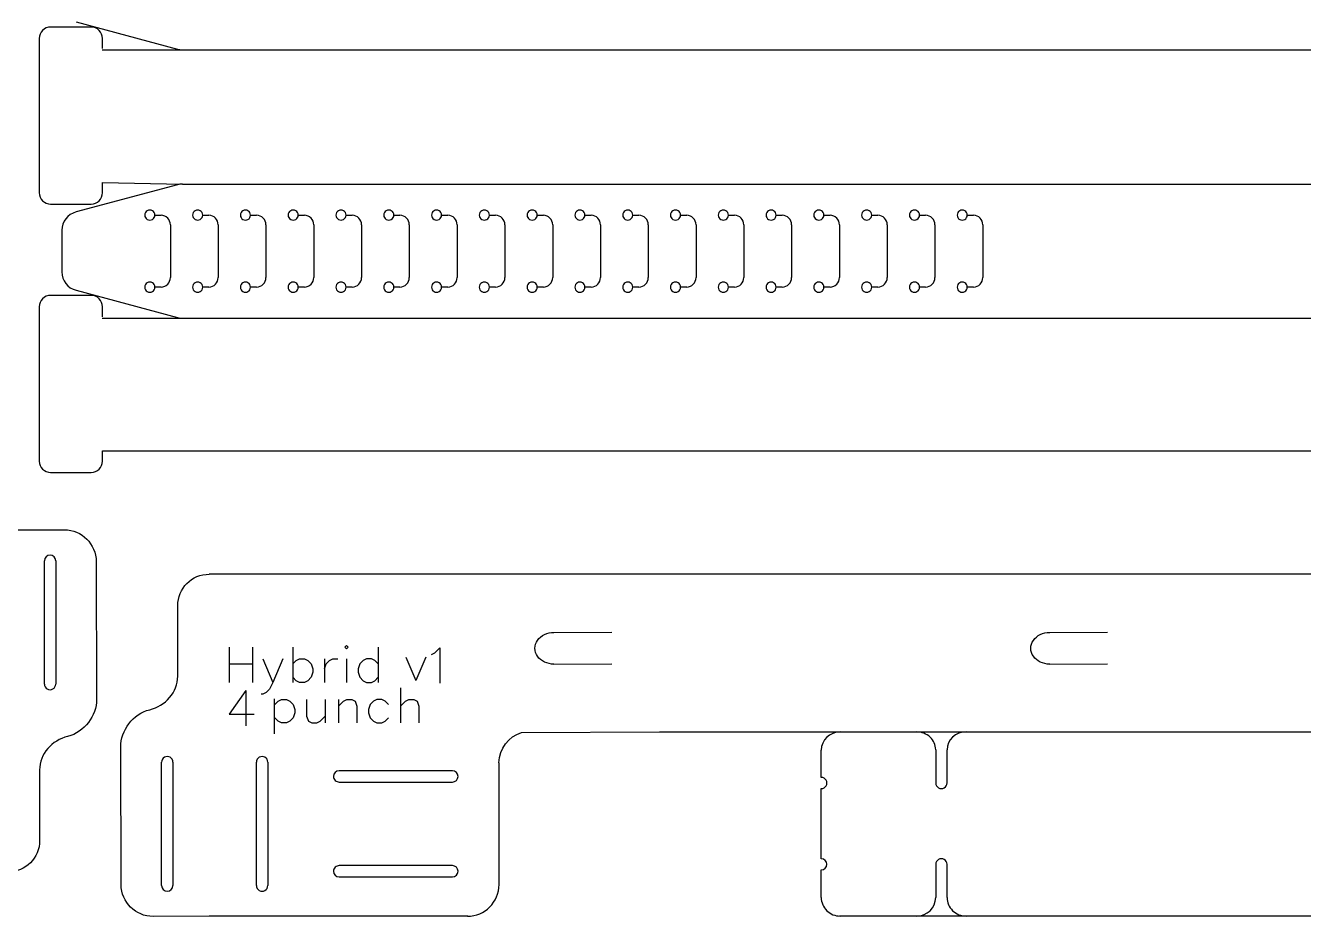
# Model space of a CAD drawing. Extents: x 8 to 984, y 25 to 710.
# Drawn here: x 389.6 to 591.7, y 25 to 165.9 of the extents above; entities that cross this region are included whole.
import ezdxf

# ---------------------------------------------------------------- set-up
doc = ezdxf.new("R2010")
doc.units = 0
doc.layers.add('Layer_1', color=7, linetype='CONTINUOUS')

msp = doc.modelspace()

# ---------------------------------------------------------------- linework, layer by layer
at = {"layer": 'Layer_1', "color": 7}
for p, q in [((397.552333, 166.451344), (413.607541, 162.149378)), ((391.742718, 163.850464), (391.742718, 139.450483)), ((399.942711, 165.650477), (393.542705, 165.650477)), ((401.742725, 162.250475), (401.742725, 163.850464)), ((401.683987, 162.047143), (756.970456, 162.047143)), ((413.607541, 140.714027), (397.552333, 136.412061)), ((401.742725, 139.450483), (401.742725, 141.050471)), ((401.742725, 141.050471), (414.383987, 140.816262)), ((414.383987, 140.816262), (756.970456, 140.816262)), ((393.542705, 137.650469), (399.942711, 137.650469)), ((395.328801, 133.514291), (395.328801, 126.918255)), ((397.552333, 124.020459), (413.607541, 119.718493)), ((391.742718, 121.419578), (391.742718, 97.019598)), ((399.942711, 123.219592), (393.542705, 123.219592)), ((401.742725, 119.81959), (401.742725, 121.419578)), ((401.683987, 119.616258), (756.970456, 119.616258)), ((401.742725, 97.019598), (401.742725, 98.619586)), ((401.742725, 98.619586), (744.329194, 98.619586)), ((393.542705, 95.219584), (399.942711, 95.219584)), ((386.801804, 86.132972), (395.696911, 86.162473)), ((400.758866, 81.119594), (400.802867, 59.36288)), ((427.140751, 79.144136), (418.634053, 79.144136)), ((615.088853, 79.144136), (427.140751, 79.144136)), ((413.637264, 63.005135), (413.63991, 74.194602)), ((467.956672, 54.088544), (489.836021, 54.199801)), ((489.836021, 54.199801), (740.022253, 54.199801)), ((404.676991, 30.075834), (404.632991, 51.832548)), ((515.3962, 47.005913), (515.3962, 51.324045)), ((533.499872, 51.390614), (533.499872, 46.130115)), ((535.30015, 46.130115), (535.30015, 51.390614)), ((464.442979, 30.067738), (464.442979, 49.301279)), ((391.798593, 48.190294), (391.795947, 37.000826)), ((515.397152, 34.147956), (515.397152, 45.253392)), ((515.397152, 28.010761), (515.397152, 32.394483)), ((533.499872, 33.271233), (533.499872, 28.010761)), ((535.30015, 28.010761), (535.30015, 33.271233)), ((418.634053, 25.062456), (409.738946, 25.032955)), ((427.140751, 25.062456), (418.634053, 25.062456)), ((459.515239, 25.062456), (427.140751, 25.062456)), ((615.088853, 25.062456), (518.286892, 25.062456))]:
    msp.add_line(p, q, dxfattribs=at)
at = {"layer": 'Layer_1', "color": 1}
for p, q in [((410.028681, 135.903584), (411.001078, 135.888239)), ((410.028787, 135.916258), (410.028787, 135.916258)), ((417.585657, 135.903584), (418.558054, 135.888239)), ((417.585763, 135.916258), (417.585763, 135.916258)), ((425.14266, 135.903584), (426.11503, 135.888239)), ((425.142739, 135.916258), (425.142739, 135.916258)), ((432.699636, 135.903584), (433.672033, 135.888239)), ((432.699742, 135.916258), (432.699742, 135.916258)), ((440.256613, 135.903584), (441.229009, 135.888239)), ((440.256718, 135.916258), (440.256718, 135.916258)), ((447.813589, 135.903584), (448.785985, 135.888239)), ((447.813695, 135.916258), (447.813695, 135.916258)), ((455.370565, 135.903584), (456.342962, 135.888239)), ((455.370671, 135.916258), (455.370671, 135.916258)), ((462.927568, 135.903584), (463.899938, 135.888239)), ((462.927647, 135.916258), (462.927647, 135.916258)), ((470.484544, 135.903584), (471.456941, 135.888239)), ((470.48465, 135.916258), (470.48465, 135.916258)), ((478.04152, 135.903584), (479.013917, 135.888239)), ((478.041626, 135.916258), (478.041626, 135.916258)), ((485.598496, 135.903584), (486.570893, 135.888239)), ((485.598602, 135.916258), (485.598602, 135.916258)), ((493.155473, 135.903584), (494.127869, 135.888239)), ((493.155579, 135.916258), (493.155579, 135.916258)), ((500.712449, 135.903584), (501.684846, 135.888239)), ((500.712555, 135.916258), (500.712555, 135.916258)), ((508.269452, 135.903584), (509.241822, 135.888239)), ((508.269531, 135.916258), (508.269531, 135.916258)), ((515.826428, 135.903584), (516.798825, 135.888239)), ((515.826534, 135.916258), (515.826534, 135.916258)), ((523.383404, 135.903584), (524.355801, 135.888239)), ((523.38351, 135.916258), (523.38351, 135.916258)), ((530.94038, 135.903584), (531.912777, 135.888239)), ((530.940486, 135.916258), (530.940486, 135.916258)), ((538.497357, 135.903584), (539.469753, 135.888239)), ((538.497462, 135.916258), (538.497462, 135.916258)), ((412.47732, 134.388369), (412.47732, 126.044151)), ((420.034297, 134.388369), (420.034297, 126.044151)), ((427.591273, 134.388369), (427.591273, 126.044151)), ((435.148249, 134.388369), (435.148249, 126.044151)), ((442.705252, 134.388369), (442.705252, 126.044151)), ((450.262228, 134.388369), (450.262228, 126.044151)), ((457.819204, 134.388369), (457.819204, 126.044151)), ((465.376181, 134.388369), (465.376181, 126.044151)), ((472.933157, 134.388369), (472.933157, 126.044151)), ((480.490133, 134.388369), (480.490133, 126.044151)), ((488.047136, 134.388369), (488.047136, 126.044151)), ((495.604112, 134.388369), (495.604112, 126.044151)), ((503.161088, 134.388369), (503.161088, 126.044151)), ((510.718065, 134.388369), (510.718065, 126.044151)), ((518.275041, 134.388369), (518.275041, 126.044151)), ((525.832044, 134.388369), (525.832044, 126.044151)), ((533.38902, 134.388369), (533.38902, 126.044151)), ((540.945996, 134.388369), (540.945996, 126.044151)), ((411.001078, 124.544334), (410.028681, 124.528988)), ((410.028787, 124.516262), (410.028787, 124.516262)), ((418.558054, 124.544334), (417.585657, 124.528988)), ((417.585763, 124.516262), (417.585763, 124.516262)), ((426.11503, 124.544334), (425.14266, 124.528988)), ((425.142739, 124.516262), (425.142739, 124.516262)), ((433.672033, 124.544334), (432.699636, 124.528988)), ((432.699742, 124.516262), (432.699742, 124.516262)), ((441.229009, 124.544334), (440.256613, 124.528988)), ((440.256718, 124.516262), (440.256718, 124.516262)), ((448.785985, 124.544334), (447.813589, 124.528988)), ((447.813695, 124.516262), (447.813695, 124.516262)), ((456.342962, 124.544334), (455.370565, 124.528988)), ((455.370671, 124.516262), (455.370671, 124.516262)), ((463.899938, 124.544334), (462.927568, 124.528988)), ((462.927647, 124.516262), (462.927647, 124.516262)), ((471.456941, 124.544334), (470.484544, 124.528988)), ((470.48465, 124.516262), (470.48465, 124.516262)), ((479.013917, 124.544334), (478.04152, 124.528988)), ((478.041626, 124.516262), (478.041626, 124.516262)), ((486.570893, 124.544334), (485.598496, 124.528988)), ((485.598602, 124.516262), (485.598602, 124.516262)), ((494.127869, 124.544334), (493.155473, 124.528988)), ((493.155579, 124.516262), (493.155579, 124.516262)), ((501.684846, 124.544334), (500.712449, 124.528988)), ((500.712555, 124.516262), (500.712555, 124.516262)), ((509.241822, 124.544334), (508.269452, 124.528988)), ((508.269531, 124.516262), (508.269531, 124.516262)), ((516.798825, 124.544334), (515.826428, 124.528988)), ((515.826534, 124.516262), (515.826534, 124.516262)), ((524.355801, 124.544334), (523.383404, 124.528988)), ((523.38351, 124.516262), (523.38351, 124.516262)), ((531.912777, 124.544334), (530.94038, 124.528988)), ((530.940486, 124.516262), (530.940486, 124.516262)), ((539.469753, 124.544334), (538.497357, 124.528988)), ((538.497462, 124.516262), (538.497462, 124.516262)), ((392.549507, 61.773605), (392.549507, 81.273608)), ((394.34952, 81.273608), (394.34952, 61.773605)), ((473.136209, 69.939996), (482.261529, 69.963544)), ((551.548715, 69.939996), (560.674036, 69.963544)), ((473.135812, 64.910293), (482.260524, 64.957045)), ((551.548319, 64.910293), (560.67303, 64.957045)), ((411.086337, 29.92182), (411.086337, 49.421823)), ((412.88635, 49.421823), (412.88635, 29.92182)), ((426.086333, 29.92182), (426.086333, 49.421823)), ((427.886347, 49.421823), (427.886347, 29.92182)), ((438.273227, 47.171833), (438.273227, 47.171833)), ((457.073249, 48.071813), (439.173234, 48.071813)), ((457.973229, 47.171833), (457.973229, 47.171833)), ((439.173234, 46.271826), (457.073249, 46.271826)), ((457.073249, 33.071817), (439.173234, 33.071817)), ((438.273227, 32.17181), (438.273227, 32.17181)), ((439.173234, 31.27183), (457.073249, 31.27183)), ((457.973229, 32.17181), (457.973229, 32.17181))]:
    msp.add_line(p, q, dxfattribs=at)
at = {"layer": 'Layer_1', "color": 5}
for p, q in [((421.782912, 67.598381), (421.782912, 62.042131)), ((425.487079, 67.598381), (425.487079, 62.042131)), ((431.837079, 67.598381), (431.837079, 62.042131)), ((440.303745, 67.862964), (440.039162, 67.598381)), ((440.039162, 67.598381), (440.303745, 67.333797)), ((440.568329, 67.598381), (440.303745, 67.862964)), ((440.303745, 67.333797), (440.568329, 67.598381)), ((445.330829, 67.598381), (445.330829, 62.042131)), ((453.744314, 66.428816), (454.273481, 66.6934)), ((454.273481, 66.6934), (455.067231, 67.48715)), ((455.067231, 67.48715), (455.067231, 61.9309)), ((421.782912, 64.952547), (425.487079, 64.952547)), ((427.074579, 65.746297), (428.662079, 62.042131)), ((430.249579, 65.746297), (428.662079, 62.042131)), ((431.837079, 64.952547), (432.366245, 65.481714)), ((432.366245, 65.481714), (432.895412, 65.746297)), ((432.895412, 65.746297), (433.689162, 65.746297)), ((433.689162, 65.746297), (434.218329, 65.481714)), ((434.218329, 65.481714), (434.747495, 64.952547)), ((434.747495, 64.952547), (435.012079, 64.158797)), ((436.864162, 65.746297), (436.864162, 62.042131)), ((436.864162, 64.158797), (437.128745, 64.952547)), ((437.128745, 64.952547), (437.657912, 65.481714)), ((437.657912, 65.481714), (438.187079, 65.746297)), ((438.187079, 65.746297), (438.980829, 65.746297)), ((440.303745, 65.746297), (440.303745, 62.042131)), ((442.420412, 64.952547), (442.155829, 64.158797)), ((442.949579, 65.481714), (442.420412, 64.952547)), ((443.478745, 65.746297), (442.949579, 65.481714)), ((444.272495, 65.746297), (443.478745, 65.746297)), ((444.801662, 65.481714), (444.272495, 65.746297)), ((445.330829, 64.952547), (444.801662, 65.481714)), ((449.707037, 66.041731), (451.294537, 62.337564)), ((452.882037, 66.041731), (451.294537, 62.337564)), ((432.366245, 62.306714), (431.837079, 62.835881)), ((434.747495, 62.835881), (434.218329, 62.306714)), ((435.012079, 63.629631), (434.747495, 62.835881)), ((435.012079, 64.158797), (435.012079, 63.629631)), ((442.155829, 64.158797), (442.155829, 63.629631)), ((442.155829, 63.629631), (442.420412, 62.835881)), ((442.420412, 62.835881), (442.949579, 62.306714)), ((444.801662, 62.306714), (445.330829, 62.835881)), ((424.413982, 60.729295), (421.768148, 57.025128)), ((424.413982, 60.729295), (424.413982, 55.173045)), ((428.132912, 60.983797), (427.603745, 60.454631)), ((428.662079, 62.042131), (428.132912, 60.983797)), ((432.895412, 62.042131), (432.366245, 62.306714)), ((433.689162, 62.042131), (432.895412, 62.042131)), ((434.218329, 62.306714), (433.689162, 62.042131)), ((442.949579, 62.306714), (443.478745, 62.042131)), ((443.478745, 62.042131), (444.272495, 62.042131)), ((444.272495, 62.042131), (444.801662, 62.306714)), ((448.843093, 61.174244), (448.843093, 55.617994)), ((427.074579, 60.190047), (426.809995, 60.190047)), ((427.603745, 60.454631), (427.074579, 60.190047)), ((428.888086, 59.433392), (428.888086, 53.877142)), ((428.999343, 58.528411), (429.52851, 59.057578)), ((429.52851, 59.057578), (430.057676, 59.322161)), ((430.057676, 59.322161), (430.851426, 59.322161)), ((430.851426, 59.322161), (431.380593, 59.057578)), ((431.380593, 59.057578), (431.90976, 58.528411)), ((434.026426, 59.322161), (434.026426, 56.676328)), ((436.936843, 59.322161), (436.936843, 55.617994)), ((439.05351, 59.322161), (439.05351, 55.617994)), ((439.05351, 58.263828), (439.84726, 59.057578)), ((439.84726, 59.057578), (440.376426, 59.322161)), ((440.376426, 59.322161), (441.170176, 59.322161)), ((441.170176, 59.322161), (441.699343, 59.057578)), ((441.699343, 59.057578), (441.963926, 58.263828)), ((444.60976, 59.057578), (444.080593, 58.528411)), ((445.138926, 59.322161), (444.60976, 59.057578)), ((445.932676, 59.322161), (445.138926, 59.322161)), ((446.461843, 59.057578), (445.932676, 59.322161)), ((446.99101, 58.528411), (446.461843, 59.057578)), ((448.843093, 58.263828), (449.636843, 59.057578)), ((449.636843, 59.057578), (450.16601, 59.322161)), ((450.16601, 59.322161), (450.95976, 59.322161)), ((450.95976, 59.322161), (451.488926, 59.057578)), ((451.488926, 59.057578), (451.75351, 58.263828)), ((421.768148, 57.025128), (425.736898, 57.025128)), ((431.90976, 58.528411), (432.174343, 57.734661)), ((432.174343, 57.205494), (431.90976, 56.411744)), ((432.174343, 57.734661), (432.174343, 57.205494)), ((434.026426, 56.676328), (434.29101, 55.882578)), ((436.143093, 55.882578), (436.936843, 56.676328)), ((441.963926, 58.263828), (441.963926, 55.617994)), ((444.080593, 58.528411), (443.81601, 57.734661)), ((443.81601, 57.734661), (443.81601, 57.205494)), ((443.81601, 57.205494), (444.080593, 56.411744)), ((451.75351, 58.263828), (451.75351, 55.617994)), ((429.52851, 55.882578), (428.999343, 56.411744)), ((430.057676, 55.617994), (429.52851, 55.882578)), ((430.851426, 55.617994), (430.057676, 55.617994)), ((431.380593, 55.882578), (430.851426, 55.617994)), ((431.90976, 56.411744), (431.380593, 55.882578)), ((434.29101, 55.882578), (434.820176, 55.617994)), ((434.820176, 55.617994), (435.613926, 55.617994)), ((435.613926, 55.617994), (436.143093, 55.882578)), ((444.080593, 56.411744), (444.60976, 55.882578)), ((444.60976, 55.882578), (445.138926, 55.617994)), ((445.138926, 55.617994), (445.932676, 55.617994)), ((445.932676, 55.617994), (446.461843, 55.882578)), ((446.461843, 55.882578), (446.99101, 56.411744))]:
    msp.add_line(p, q, dxfattribs=at)
at = {"layer": 'Layer_1', "color": 7}
for points in [[(392.269927, 165.123242), (391.932345, 164.785686), (391.742718, 164.327851), (391.742718, 163.850464)], [(393.542705, 165.650477), (393.065318, 165.650477), (392.607483, 165.460824), (392.269927, 165.123242)], [(401.215516, 165.123268), (400.877961, 165.460824), (400.420099, 165.650477), (399.942711, 165.650477)], [(401.742725, 163.850464), (401.742725, 164.327851), (401.553098, 164.785686), (401.215516, 165.123268)], [(413.607541, 162.149378), (413.860774, 162.081539), (414.121812, 162.047143), (414.383987, 162.047143)], [(391.742718, 139.450483), (391.742718, 138.973095), (391.932345, 138.51526), (392.269927, 138.177678)], [(401.215516, 138.177678), (401.553098, 138.515234), (401.742725, 138.973069), (401.742725, 139.450483)], [(414.383987, 140.816262), (414.121812, 140.816262), (413.860774, 140.781893), (413.607541, 140.714027)], [(392.269927, 138.177678), (392.607483, 137.840123), (393.065318, 137.650469), (393.542705, 137.650469)], [(399.942711, 137.650469), (400.420099, 137.650469), (400.877961, 137.840096), (401.215516, 138.177678)], [(397.552333, 136.412061), (396.240794, 136.060641), (395.328801, 134.872106), (395.328801, 133.514291)], [(395.328801, 126.918229), (395.328801, 125.560413), (396.240794, 124.371905), (397.552333, 124.020459)], [(392.269927, 122.692356), (391.932345, 122.354801), (391.742718, 121.896966), (391.742718, 121.419578)], [(393.542705, 123.219592), (393.065318, 123.219592), (392.607483, 123.029938), (392.269927, 122.692356)], [(401.215516, 122.692383), (400.877961, 123.029938), (400.420099, 123.219592), (399.942711, 123.219592)], [(401.742725, 121.419578), (401.742725, 121.896966), (401.553098, 122.354801), (401.215516, 122.692383)], [(413.607541, 119.718493), (413.860774, 119.650654), (414.121812, 119.616258), (414.383987, 119.616258)], [(391.742718, 97.019598), (391.742718, 96.54221), (391.932345, 96.084375), (392.269927, 95.746793)], [(401.215516, 95.746793), (401.553098, 96.084348), (401.742725, 96.542183), (401.742725, 97.019598)], [(392.269927, 95.746793), (392.607483, 95.409238), (393.065318, 95.219584), (393.542705, 95.219584)], [(399.942711, 95.219584), (400.420099, 95.219584), (400.877961, 95.409211), (401.215516, 95.746793)], [(395.696911, 86.162473), (398.466913, 86.162473), (400.697113, 83.932248), (400.758866, 81.119594)], [(413.633587, 74.143855), (413.633587, 76.913857), (415.863257, 79.14358), (418.633286, 79.14358)], [(409.20642, 57.7204), (411.659107, 58.279015), (413.668591, 60.498816), (413.637264, 63.005135)], [(400.802867, 59.36288), (400.826414, 56.746204), (398.902259, 54.154531), (396.229438, 53.475028)], [(404.632991, 51.832548), (404.609443, 54.449224), (406.533599, 57.040897), (409.20642, 57.7204)], [(396.229438, 53.475028), (393.77675, 52.916413), (391.767266, 50.696612), (391.798593, 48.190294)], [(464.438005, 49.301279), (464.438005, 51.57778), (465.945389, 53.486379), (468.019696, 54.095317)], [(518.398559, 54.202765), (516.740415, 54.202791), (515.396226, 52.913926), (515.3962, 51.324045)], [(532.619987, 53.379434), (532.056946, 53.907516), (531.293298, 54.204193), (530.497037, 54.204193)], [(533.499343, 51.388206), (533.499346, 52.135072), (533.183031, 52.851326), (532.619987, 53.379434)], [(538.302986, 54.204193), (536.644869, 54.204193), (535.300703, 52.943427), (535.300706, 51.388206)], [(516.176694, 46.56853), (516.015907, 46.839781), (515.718753, 47.006892), (515.397152, 47.006892)], [(516.176694, 45.69178), (516.337508, 45.963031), (516.337508, 46.297253), (516.176694, 46.56853)], [(515.397152, 45.253419), (515.718753, 45.253419), (516.015907, 45.420503), (516.176694, 45.69178)], [(533.499872, 46.130115), (533.499872, 45.816902), (533.671439, 45.527448), (533.949942, 45.370841)], [(533.949942, 45.370841), (534.228445, 45.214234), (534.571578, 45.214234), (534.850081, 45.370841)], [(534.850081, 45.370841), (535.128584, 45.527448), (535.30015, 45.816902), (535.30015, 46.130115)], [(391.802271, 37.051573), (391.802271, 34.281571), (389.572601, 32.051848), (386.802572, 32.051848)], [(516.293587, 33.271233), (516.293587, 33.754018), (515.892849, 34.145972), (515.397152, 34.147956)], [(515.397152, 32.394483), (515.892849, 32.397129), (516.293587, 32.788421), (516.293587, 33.271233)], [(533.949942, 34.030534), (533.671439, 33.873901), (533.499872, 33.584473), (533.499872, 33.271233)], [(534.850081, 34.030534), (534.571578, 34.187141), (534.228445, 34.187141), (533.949942, 34.030534)], [(535.30015, 33.271233), (535.30015, 33.584473), (535.128584, 33.873901), (534.850081, 34.030534)], [(409.738946, 25.032955), (406.968944, 25.032955), (404.738745, 27.263181), (404.676991, 30.075834)], [(459.442592, 25.067483), (462.212621, 25.067483), (464.442979, 27.297735), (464.442979, 30.067738)], [(515.397152, 28.010761), (515.397152, 27.23569), (515.713276, 26.492344), (516.275966, 25.944259)], [(530.499444, 25.088279), (532.15654, 25.088306), (533.499875, 26.396723), (533.499872, 28.010761)], [(535.30015, 28.010761), (535.300148, 27.23569), (535.616266, 26.492344), (536.178961, 25.944259)], [(516.275966, 25.944259), (516.838681, 25.396201), (517.601846, 25.088279), (518.397606, 25.088279)], [(536.178961, 25.944259), (536.741656, 25.396201), (537.504833, 25.088279), (538.300605, 25.088279)]]:
    msp.add_open_spline(points, degree=3, dxfattribs=at)
at = {"layer": 'Layer_1', "color": 1}
for points in [[(408.827896, 136.611636), (408.579929, 136.468046), (408.427714, 136.202802), (408.428799, 135.916258)], [(408.428799, 135.916258), (408.428799, 135.629741), (408.579929, 135.364496), (408.827896, 135.220906)], [(409.629663, 136.611636), (409.381695, 136.755225), (409.075864, 136.755225), (408.827896, 136.611636)], [(410.028787, 135.916258), (410.028787, 136.202802), (409.87763, 136.468046), (409.629663, 136.611636)], [(409.629663, 135.220906), (409.87763, 135.364496), (410.029872, 135.629741), (410.028787, 135.916258)], [(412.47732, 134.388369), (412.47732, 135.207545), (411.820148, 135.875221), (411.001078, 135.888186)], [(416.384872, 136.611636), (416.136905, 136.468046), (415.98469, 136.202802), (415.985775, 135.916258)], [(415.985775, 135.916258), (415.985775, 135.629741), (416.136905, 135.364496), (416.384872, 135.220906)], [(417.186639, 136.611636), (416.938672, 136.755225), (416.63284, 136.755225), (416.384872, 136.611636)], [(417.585763, 135.916258), (417.585763, 136.202802), (417.434607, 136.468046), (417.186639, 136.611636)], [(417.186639, 135.220906), (417.434607, 135.364496), (417.586848, 135.629741), (417.585763, 135.916258)], [(420.034297, 134.388369), (420.034297, 135.207545), (419.377125, 135.875221), (418.558054, 135.888186)], [(423.941796, 136.611795), (423.693802, 136.468179), (423.541587, 136.202855), (423.542751, 135.916258)], [(423.542751, 135.916258), (423.542751, 135.629688), (423.693802, 135.364364), (423.941796, 135.220748)], [(424.743668, 136.611795), (424.495674, 136.755437), (424.18979, 136.755437), (423.941796, 136.611795)], [(425.142739, 135.916258), (425.142739, 136.202855), (424.991689, 136.468179), (424.743668, 136.611795)], [(424.743668, 135.220748), (424.991689, 135.364364), (425.143904, 135.629688), (425.142739, 135.916258)], [(427.591273, 134.388369), (427.591273, 135.207545), (426.934101, 135.875221), (426.11503, 135.888186)], [(431.499724, 136.609096), (431.252207, 136.466194), (431.099727, 136.202087), (431.099727, 135.916258)], [(431.099727, 135.916258), (431.099727, 135.630455), (431.252207, 135.366348), (431.499724, 135.223446)], [(432.299745, 136.609096), (432.052201, 136.751997), (431.747242, 136.751997), (431.499724, 136.609096)], [(432.699742, 135.916258), (432.699742, 136.202087), (432.547263, 136.466194), (432.299745, 136.609096)], [(432.299745, 135.223446), (432.547263, 135.366348), (432.699742, 135.630455), (432.699742, 135.916258)], [(435.148249, 134.388369), (435.148249, 135.207545), (434.491077, 135.875195), (433.672033, 135.888186)], [(439.056701, 136.609096), (438.809183, 136.466194), (438.656704, 136.202087), (438.656704, 135.916258)], [(438.656704, 135.916258), (438.656704, 135.630455), (438.809183, 135.366348), (439.056701, 135.223446)], [(439.856721, 136.609096), (439.609177, 136.751997), (439.304218, 136.751997), (439.056701, 136.609096)], [(440.256718, 135.916258), (440.256718, 136.202087), (440.104239, 136.466194), (439.856721, 136.609096)], [(439.856721, 135.223446), (440.104239, 135.366348), (440.256718, 135.630455), (440.256718, 135.916258)], [(442.705252, 134.388369), (442.705252, 135.207545), (442.04808, 135.875221), (441.229009, 135.888186)], [(446.612804, 136.611636), (446.364836, 136.468046), (446.212621, 136.202802), (446.213706, 135.916258)], [(446.213706, 135.916258), (446.213706, 135.629741), (446.364836, 135.364496), (446.612804, 135.220906)], [(447.414571, 136.611636), (447.166603, 136.755225), (446.860771, 136.755225), (446.612804, 136.611636)], [(447.813695, 135.916258), (447.813695, 136.202802), (447.662538, 136.468046), (447.414571, 136.611636)], [(447.414571, 135.220906), (447.662538, 135.364496), (447.814779, 135.629741), (447.813695, 135.916258)], [(450.262228, 134.388369), (450.262228, 135.207545), (449.605056, 135.875221), (448.785985, 135.888186)], [(454.16978, 136.611636), (453.921812, 136.468046), (453.769598, 136.202802), (453.770683, 135.916258)], [(453.770683, 135.916258), (453.770683, 135.629741), (453.921813, 135.364496), (454.16978, 135.220906)], [(454.971547, 136.611636), (454.723579, 136.755225), (454.417748, 136.755225), (454.16978, 136.611636)], [(455.370671, 135.916258), (455.370671, 136.202802), (455.219514, 136.468046), (454.971547, 136.611636)], [(454.971547, 135.220906), (455.219514, 135.364496), (455.371756, 135.629741), (455.370671, 135.916258)], [(457.819204, 134.388369), (457.819204, 135.207545), (457.162032, 135.875221), (456.342962, 135.888186)], [(461.726703, 136.611795), (461.478709, 136.468179), (461.326495, 136.202855), (461.327659, 135.916258)], [(461.327659, 135.916258), (461.327659, 135.629688), (461.478709, 135.364364), (461.726703, 135.220748)], [(462.528576, 136.611795), (462.280582, 136.755437), (461.974697, 136.755437), (461.726703, 136.611795)], [(462.927647, 135.916258), (462.927647, 136.202855), (462.776596, 136.468179), (462.528576, 136.611795)], [(462.528576, 135.220748), (462.776596, 135.364364), (462.928811, 135.629688), (462.927647, 135.916258)], [(465.376181, 134.388369), (465.376181, 135.207545), (464.719009, 135.875221), (463.899938, 135.888186)], [(469.284632, 136.609096), (469.037114, 136.466194), (468.884635, 136.202087), (468.884635, 135.916258)], [(468.884635, 135.916258), (468.884635, 135.630455), (469.037114, 135.366348), (469.284632, 135.223446)], [(470.084653, 136.609096), (469.837109, 136.751997), (469.53215, 136.751997), (469.284632, 136.609096)], [(470.48465, 135.916258), (470.48465, 136.202087), (470.33217, 136.466194), (470.084653, 136.609096)], [(470.084653, 135.223446), (470.33217, 135.366348), (470.48465, 135.630455), (470.48465, 135.916258)], [(472.933157, 134.388369), (472.933157, 135.207545), (472.275985, 135.875195), (471.456941, 135.888186)], [(476.841608, 136.609096), (476.594091, 136.466194), (476.441611, 136.202087), (476.441611, 135.916258)], [(476.441611, 135.916258), (476.441611, 135.630455), (476.594091, 135.366348), (476.841608, 135.223446)], [(477.641629, 136.609096), (477.394085, 136.751997), (477.089126, 136.751997), (476.841608, 136.609096)], [(478.041626, 135.916258), (478.041626, 136.202087), (477.889147, 136.466194), (477.641629, 136.609096)], [(477.641629, 135.223446), (477.889147, 135.366348), (478.041626, 135.630455), (478.041626, 135.916258)], [(480.490133, 134.388369), (480.490133, 135.207545), (479.832961, 135.875195), (479.013917, 135.888186)], [(484.398585, 136.609096), (484.151067, 136.466194), (483.998588, 136.202087), (483.998588, 135.916258)], [(483.998588, 135.916258), (483.998588, 135.630455), (484.151067, 135.366348), (484.398585, 135.223446)], [(485.198605, 136.609096), (484.951061, 136.751997), (484.646102, 136.751997), (484.398585, 136.609096)], [(485.598602, 135.916258), (485.598602, 136.202087), (485.446123, 136.466194), (485.198605, 136.609096)], [(485.198605, 135.223446), (485.446123, 135.366348), (485.598602, 135.630455), (485.598602, 135.916258)], [(488.047136, 134.388369), (488.047136, 135.207545), (487.389964, 135.875221), (486.570893, 135.888186)], [(491.954688, 136.611636), (491.70672, 136.468046), (491.554505, 136.202802), (491.55559, 135.916258)], [(491.55559, 135.916258), (491.55559, 135.629741), (491.70672, 135.364496), (491.954688, 135.220906)], [(492.756455, 136.611636), (492.508487, 136.755225), (492.202655, 136.755225), (491.954688, 136.611636)], [(493.155579, 135.916258), (493.155579, 136.202802), (493.004422, 136.468046), (492.756455, 136.611636)], [(492.756455, 135.220906), (493.004422, 135.364496), (493.156663, 135.629741), (493.155579, 135.916258)], [(495.604112, 134.388369), (495.604112, 135.207545), (494.94694, 135.875221), (494.127869, 135.888186)], [(499.511611, 136.611795), (499.263617, 136.468179), (499.111402, 136.202855), (499.112566, 135.916258)], [(499.112566, 135.916258), (499.112566, 135.629688), (499.263617, 135.364364), (499.511611, 135.220748)], [(500.313484, 136.611795), (500.06549, 136.755437), (499.759605, 136.755437), (499.511611, 136.611795)], [(500.712555, 135.916258), (500.712555, 136.202855), (500.561504, 136.468179), (500.313484, 136.611795)], [(500.313484, 135.220748), (500.561504, 135.364364), (500.713719, 135.629688), (500.712555, 135.916258)], [(503.161088, 134.388369), (503.161088, 135.207545), (502.503916, 135.875221), (501.684846, 135.888186)], [(507.068587, 136.611795), (506.820593, 136.468179), (506.668379, 136.202855), (506.669543, 135.916258)], [(506.669543, 135.916258), (506.669543, 135.629688), (506.820593, 135.364364), (507.068587, 135.220748)], [(507.87046, 136.611795), (507.622466, 136.755437), (507.316581, 136.755437), (507.068587, 136.611795)], [(508.269531, 135.916258), (508.269531, 136.202855), (508.11848, 136.468179), (507.87046, 136.611795)], [(507.87046, 135.220748), (508.11848, 135.364364), (508.270695, 135.629688), (508.269531, 135.916258)], [(510.718065, 134.388369), (510.718065, 135.207545), (510.060892, 135.875221), (509.241822, 135.888186)], [(514.626516, 136.609096), (514.378998, 136.466194), (514.226519, 136.202087), (514.226519, 135.916258)], [(514.226519, 135.916258), (514.226519, 135.630455), (514.378998, 135.366348), (514.626516, 135.223446)], [(515.426537, 136.609096), (515.178993, 136.751997), (514.874034, 136.751997), (514.626516, 136.609096)], [(515.826534, 135.916258), (515.826534, 136.202087), (515.674054, 136.466194), (515.426537, 136.609096)], [(515.426537, 135.223446), (515.674054, 135.366348), (515.826534, 135.630455), (515.826534, 135.916258)], [(518.275041, 134.388369), (518.275041, 135.207545), (517.617869, 135.875195), (516.798825, 135.888186)], [(522.183492, 136.609096), (521.935975, 136.466194), (521.783495, 136.202087), (521.783495, 135.916258)], [(521.783495, 135.916258), (521.783495, 135.630455), (521.935975, 135.366348), (522.183492, 135.223446)], [(522.983513, 136.609096), (522.735969, 136.751997), (522.43101, 136.751997), (522.183492, 136.609096)], [(523.38351, 135.916258), (523.38351, 136.202087), (523.231031, 136.466194), (522.983513, 136.609096)], [(522.983513, 135.223446), (523.231031, 135.366348), (523.38351, 135.630455), (523.38351, 135.916258)], [(525.832044, 134.388369), (525.832044, 135.207545), (525.174871, 135.875221), (524.355801, 135.888186)], [(529.739595, 136.611636), (529.491628, 136.468046), (529.339413, 136.202802), (529.340498, 135.916258)], [(529.340498, 135.916258), (529.340498, 135.629741), (529.491628, 135.364496), (529.739595, 135.220906)], [(530.541362, 136.611636), (530.293395, 136.755225), (529.987563, 136.755225), (529.739595, 136.611636)], [(530.940486, 135.916258), (530.940486, 136.202802), (530.78933, 136.468046), (530.541362, 136.611636)], [(530.541362, 135.220906), (530.78933, 135.364496), (530.941571, 135.629741), (530.940486, 135.916258)], [(533.38902, 134.388369), (533.38902, 135.207545), (532.731848, 135.875221), (531.912777, 135.888186)], [(537.296519, 136.611795), (537.048525, 136.468179), (536.89631, 136.202855), (536.897474, 135.916258)], [(536.897474, 135.916258), (536.897474, 135.629688), (537.048525, 135.364364), (537.296519, 135.220748)], [(538.098391, 136.611795), (537.850397, 136.755437), (537.544513, 136.755437), (537.296519, 136.611795)], [(538.497462, 135.916258), (538.497462, 136.202855), (538.346412, 136.468179), (538.098391, 136.611795)], [(538.098391, 135.220748), (538.346412, 135.364364), (538.498627, 135.629688), (538.497462, 135.916258)], [(540.945996, 134.388369), (540.945996, 135.207545), (540.288824, 135.875221), (539.469753, 135.888186)], [(408.827896, 135.220906), (409.075864, 135.077317), (409.381695, 135.077317), (409.629663, 135.220906)], [(416.384872, 135.220906), (416.63284, 135.077317), (416.938672, 135.077317), (417.186639, 135.220906)], [(423.941796, 135.220748), (424.18979, 135.077105), (424.495674, 135.077105), (424.743668, 135.220748)], [(431.499724, 135.223446), (431.747242, 135.080519), (432.052201, 135.080519), (432.299745, 135.223446)], [(439.056701, 135.223446), (439.304218, 135.080519), (439.609177, 135.080519), (439.856721, 135.223446)], [(446.612804, 135.220906), (446.860771, 135.077317), (447.166603, 135.077317), (447.414571, 135.220906)], [(454.16978, 135.220906), (454.417748, 135.077317), (454.723579, 135.077317), (454.971547, 135.220906)], [(461.726703, 135.220748), (461.974697, 135.077105), (462.280582, 135.077105), (462.528576, 135.220748)], [(469.284632, 135.223446), (469.53215, 135.080519), (469.837109, 135.080519), (470.084653, 135.223446)], [(476.841608, 135.223446), (477.089126, 135.080519), (477.394085, 135.080519), (477.641629, 135.223446)], [(484.398585, 135.223446), (484.646102, 135.080519), (484.951061, 135.080519), (485.198605, 135.223446)], [(491.954688, 135.220906), (492.202655, 135.077317), (492.508487, 135.077317), (492.756455, 135.220906)], [(499.511611, 135.220748), (499.759605, 135.077105), (500.06549, 135.077105), (500.313484, 135.220748)], [(507.068587, 135.220748), (507.316581, 135.077105), (507.622466, 135.077105), (507.87046, 135.220748)], [(514.626516, 135.223446), (514.874034, 135.080519), (515.178993, 135.080519), (515.426537, 135.223446)], [(522.183492, 135.223446), (522.43101, 135.080519), (522.735969, 135.080519), (522.983513, 135.223446)], [(529.739595, 135.220906), (529.987563, 135.077317), (530.293395, 135.077317), (530.541362, 135.220906)], [(537.296519, 135.220748), (537.544513, 135.077105), (537.850397, 135.077105), (538.098391, 135.220748)], [(409.629663, 125.21164), (409.381695, 125.355229), (409.075864, 125.355229), (408.827896, 125.21164)], [(411.001078, 124.544334), (411.820148, 124.557299), (412.47732, 125.225001), (412.47732, 126.044151)], [(417.186639, 125.21164), (416.938672, 125.355229), (416.63284, 125.355229), (416.384872, 125.21164)], [(418.558054, 124.544334), (419.377125, 124.557299), (420.034297, 125.225001), (420.034297, 126.044151)], [(424.743668, 125.211798), (424.495674, 125.355441), (424.18979, 125.355441), (423.941796, 125.211798)], [(426.11503, 124.544334), (426.934101, 124.557299), (427.591273, 125.225001), (427.591273, 126.044151)], [(432.299745, 125.2091), (432.052201, 125.352001), (431.747242, 125.352001), (431.499724, 125.2091)], [(433.672033, 124.544334), (434.491077, 124.557299), (435.148249, 125.225001), (435.148249, 126.044151)], [(439.856721, 125.2091), (439.609177, 125.352001), (439.304218, 125.352001), (439.056701, 125.2091)], [(441.229009, 124.544334), (442.04808, 124.557299), (442.705252, 125.225001), (442.705252, 126.044151)], [(447.414571, 125.21164), (447.166603, 125.355229), (446.860771, 125.355229), (446.612804, 125.21164)], [(448.785985, 124.544334), (449.605056, 124.557299), (450.262228, 125.225001), (450.262228, 126.044151)], [(454.971547, 125.21164), (454.723579, 125.355229), (454.417748, 125.355229), (454.16978, 125.21164)], [(456.342962, 124.544334), (457.162032, 124.557299), (457.819204, 125.225001), (457.819204, 126.044151)], [(462.528576, 125.211798), (462.280582, 125.355441), (461.974697, 125.355441), (461.726703, 125.211798)], [(463.899938, 124.544334), (464.719009, 124.557299), (465.376181, 125.225001), (465.376181, 126.044151)], [(470.084653, 125.2091), (469.837109, 125.352001), (469.53215, 125.352001), (469.284632, 125.2091)], [(471.456941, 124.544334), (472.275985, 124.557299), (472.933157, 125.225001), (472.933157, 126.044151)], [(477.641629, 125.2091), (477.394085, 125.352001), (477.089126, 125.352001), (476.841608, 125.2091)], [(479.013917, 124.544334), (479.832961, 124.557299), (480.490133, 125.225001), (480.490133, 126.044151)], [(485.198605, 125.2091), (484.951061, 125.352001), (484.646102, 125.352001), (484.398585, 125.2091)], [(486.570893, 124.544334), (487.389964, 124.557299), (488.047136, 125.225001), (488.047136, 126.044151)], [(492.756455, 125.21164), (492.508487, 125.355229), (492.202655, 125.355229), (491.954688, 125.21164)], [(494.127869, 124.544334), (494.94694, 124.557299), (495.604112, 125.225001), (495.604112, 126.044151)], [(500.313484, 125.211798), (500.06549, 125.355441), (499.759605, 125.355441), (499.511611, 125.211798)], [(501.684846, 124.544334), (502.503916, 124.557299), (503.161088, 125.225001), (503.161088, 126.044151)], [(507.87046, 125.211798), (507.622466, 125.355441), (507.316581, 125.355441), (507.068587, 125.211798)], [(509.241822, 124.544334), (510.060893, 124.557299), (510.718065, 125.225001), (510.718065, 126.044151)], [(515.426537, 125.2091), (515.178993, 125.352001), (514.874034, 125.352001), (514.626516, 125.2091)], [(516.798825, 124.544334), (517.617869, 124.557299), (518.275041, 125.225001), (518.275041, 126.044151)], [(522.983513, 125.2091), (522.735969, 125.352001), (522.43101, 125.352001), (522.183492, 125.2091)], [(524.355801, 124.544334), (525.174871, 124.557299), (525.832044, 125.225001), (525.832044, 126.044151)], [(530.541362, 125.21164), (530.293395, 125.355229), (529.987563, 125.355229), (529.739595, 125.21164)], [(531.912777, 124.544334), (532.731848, 124.557299), (533.38902, 125.225001), (533.38902, 126.044151)], [(538.098391, 125.211798), (537.850397, 125.355441), (537.544513, 125.355441), (537.296519, 125.211798)], [(539.469753, 124.544334), (540.288824, 124.557299), (540.945996, 125.225001), (540.945996, 126.044151)], [(408.827896, 125.21164), (408.579929, 125.06805), (408.427714, 124.802805), (408.428799, 124.516262)], [(408.428799, 124.516262), (408.428799, 124.229744), (408.579929, 123.9645), (408.827896, 123.82091)], [(408.827896, 123.82091), (409.075864, 123.677321), (409.381695, 123.677321), (409.629663, 123.82091)], [(410.028787, 124.516262), (410.028787, 124.802805), (409.87763, 125.06805), (409.629663, 125.21164)], [(409.629663, 123.82091), (409.87763, 123.9645), (410.029872, 124.229744), (410.028787, 124.516262)], [(416.384872, 125.21164), (416.136905, 125.06805), (415.98469, 124.802805), (415.985775, 124.516262)], [(415.985775, 124.516262), (415.985775, 124.229744), (416.136905, 123.9645), (416.384872, 123.82091)], [(416.384872, 123.82091), (416.63284, 123.677321), (416.938672, 123.677321), (417.186639, 123.82091)], [(417.585763, 124.516262), (417.585763, 124.802805), (417.434607, 125.06805), (417.186639, 125.21164)], [(417.186639, 123.82091), (417.434607, 123.9645), (417.586848, 124.229744), (417.585763, 124.516262)], [(423.941796, 125.211798), (423.693802, 125.068183), (423.541587, 124.802858), (423.542751, 124.516262)], [(423.542751, 124.516262), (423.542751, 124.229691), (423.693802, 123.964367), (423.941796, 123.820725)], [(423.941796, 123.820725), (424.18979, 123.677109), (424.495674, 123.677109), (424.743668, 123.820725)], [(425.142739, 124.516262), (425.142739, 124.802858), (424.991689, 125.068183), (424.743668, 125.211798)], [(424.743668, 123.820725), (424.991689, 123.964367), (425.143904, 124.229691), (425.142739, 124.516262)], [(431.499724, 125.2091), (431.252207, 125.066198), (431.099727, 124.802091), (431.099727, 124.516262)], [(431.099727, 124.516262), (431.099727, 124.230459), (431.252207, 123.966352), (431.499724, 123.82345)], [(431.499724, 123.82345), (431.747242, 123.680522), (432.052201, 123.680522), (432.299745, 123.82345)], [(432.699742, 124.516262), (432.699742, 124.802091), (432.547263, 125.066198), (432.299745, 125.2091)], [(432.299745, 123.82345), (432.547263, 123.966352), (432.699742, 124.230459), (432.699742, 124.516262)], [(439.056701, 125.2091), (438.809183, 125.066198), (438.656704, 124.802091), (438.656704, 124.516262)], [(438.656704, 124.516262), (438.656704, 124.230459), (438.809183, 123.966352), (439.056701, 123.82345)], [(439.056701, 123.82345), (439.304218, 123.680522), (439.609177, 123.680522), (439.856721, 123.82345)], [(440.256718, 124.516262), (440.256718, 124.802091), (440.104239, 125.066198), (439.856721, 125.2091)], [(439.856721, 123.82345), (440.104239, 123.966352), (440.256718, 124.230459), (440.256718, 124.516262)], [(446.612804, 125.21164), (446.364836, 125.06805), (446.212621, 124.802805), (446.213706, 124.516262)], [(446.213706, 124.516262), (446.213706, 124.229744), (446.364836, 123.9645), (446.612804, 123.82091)], [(446.612804, 123.82091), (446.860771, 123.677321), (447.166603, 123.677321), (447.414571, 123.82091)], [(447.813695, 124.516262), (447.813695, 124.802805), (447.662538, 125.06805), (447.414571, 125.21164)], [(447.414571, 123.82091), (447.662538, 123.9645), (447.814779, 124.229744), (447.813695, 124.516262)], [(454.16978, 125.21164), (453.921812, 125.06805), (453.769598, 124.802805), (453.770683, 124.516262)], [(453.770683, 124.516262), (453.770683, 124.229744), (453.921813, 123.9645), (454.16978, 123.82091)], [(454.16978, 123.82091), (454.417748, 123.677321), (454.723579, 123.677321), (454.971547, 123.82091)], [(455.370671, 124.516262), (455.370671, 124.802805), (455.219514, 125.06805), (454.971547, 125.21164)], [(454.971547, 123.82091), (455.219514, 123.9645), (455.371756, 124.229744), (455.370671, 124.516262)], [(461.726703, 125.211798), (461.478709, 125.068183), (461.326495, 124.802858), (461.327659, 124.516262)], [(461.327659, 124.516262), (461.327659, 124.229691), (461.478709, 123.964367), (461.726703, 123.820725)], [(461.726703, 123.820725), (461.974697, 123.677109), (462.280582, 123.677109), (462.528576, 123.820725)], [(462.927647, 124.516262), (462.927647, 124.802858), (462.776596, 125.068183), (462.528576, 125.211798)], [(462.528576, 123.820725), (462.776596, 123.964367), (462.928811, 124.229691), (462.927647, 124.516262)], [(469.284632, 125.2091), (469.037114, 125.066198), (468.884635, 124.802091), (468.884635, 124.516262)], [(468.884635, 124.516262), (468.884635, 124.230459), (469.037114, 123.966352), (469.284632, 123.82345)], [(469.284632, 123.82345), (469.53215, 123.680522), (469.837109, 123.680522), (470.084653, 123.82345)], [(470.48465, 124.516262), (470.48465, 124.802091), (470.33217, 125.066198), (470.084653, 125.2091)], [(470.084653, 123.82345), (470.33217, 123.966352), (470.48465, 124.230459), (470.48465, 124.516262)], [(476.841608, 125.2091), (476.594091, 125.066198), (476.441611, 124.802091), (476.441611, 124.516262)], [(476.441611, 124.516262), (476.441611, 124.230459), (476.594091, 123.966352), (476.841608, 123.82345)], [(476.841608, 123.82345), (477.089126, 123.680522), (477.394085, 123.680522), (477.641629, 123.82345)], [(478.041626, 124.516262), (478.041626, 124.802091), (477.889147, 125.066198), (477.641629, 125.2091)], [(477.641629, 123.82345), (477.889147, 123.966352), (478.041626, 124.230459), (478.041626, 124.516262)], [(484.398585, 125.2091), (484.151067, 125.066198), (483.998588, 124.802091), (483.998588, 124.516262)], [(483.998588, 124.516262), (483.998588, 124.230459), (484.151067, 123.966352), (484.398585, 123.82345)], [(484.398585, 123.82345), (484.646102, 123.680522), (484.951061, 123.680522), (485.198605, 123.82345)], [(485.598602, 124.516262), (485.598602, 124.802091), (485.446123, 125.066198), (485.198605, 125.2091)], [(485.198605, 123.82345), (485.446123, 123.966352), (485.598602, 124.230459), (485.598602, 124.516262)], [(491.954688, 125.21164), (491.70672, 125.06805), (491.554505, 124.802805), (491.55559, 124.516262)], [(491.55559, 124.516262), (491.55559, 124.229744), (491.70672, 123.9645), (491.954688, 123.82091)], [(491.954688, 123.82091), (492.202655, 123.677321), (492.508487, 123.677321), (492.756455, 123.82091)], [(493.155579, 124.516262), (493.155579, 124.802805), (493.004422, 125.06805), (492.756455, 125.21164)], [(492.756455, 123.82091), (493.004422, 123.9645), (493.156663, 124.229744), (493.155579, 124.516262)], [(499.511611, 125.211798), (499.263617, 125.068183), (499.111402, 124.802858), (499.112566, 124.516262)], [(499.112566, 124.516262), (499.112566, 124.229691), (499.263617, 123.964367), (499.511611, 123.820725)], [(499.511611, 123.820725), (499.759605, 123.677109), (500.06549, 123.677109), (500.313484, 123.820725)], [(500.712555, 124.516262), (500.712555, 124.802858), (500.561504, 125.068183), (500.313484, 125.211798)], [(500.313484, 123.820725), (500.561504, 123.964367), (500.713719, 124.229691), (500.712555, 124.516262)], [(507.068587, 125.211798), (506.820593, 125.068183), (506.668379, 124.802858), (506.669543, 124.516262)], [(506.669543, 124.516262), (506.669543, 124.229691), (506.820593, 123.964367), (507.068587, 123.820725)], [(507.068587, 123.820725), (507.316581, 123.677109), (507.622466, 123.677109), (507.87046, 123.820725)], [(508.269531, 124.516262), (508.269531, 124.802858), (508.11848, 125.068183), (507.87046, 125.211798)], [(507.87046, 123.820725), (508.11848, 123.964367), (508.270695, 124.229691), (508.269531, 124.516262)], [(514.626516, 125.2091), (514.378998, 125.066198), (514.226519, 124.802091), (514.226519, 124.516262)], [(514.226519, 124.516262), (514.226519, 124.230459), (514.378998, 123.966352), (514.626516, 123.82345)], [(514.626516, 123.82345), (514.874034, 123.680522), (515.178993, 123.680522), (515.426537, 123.82345)], [(515.826534, 124.516262), (515.826534, 124.802091), (515.674054, 125.066198), (515.426537, 125.2091)], [(515.426537, 123.82345), (515.674054, 123.966352), (515.826534, 124.230459), (515.826534, 124.516262)], [(522.183492, 125.2091), (521.935975, 125.066198), (521.783495, 124.802091), (521.783495, 124.516262)], [(521.783495, 124.516262), (521.783495, 124.230459), (521.935975, 123.966352), (522.183492, 123.82345)], [(522.183492, 123.82345), (522.43101, 123.680522), (522.735969, 123.680522), (522.983513, 123.82345)], [(523.38351, 124.516262), (523.38351, 124.802091), (523.231031, 125.066198), (522.983513, 125.2091)], [(522.983513, 123.82345), (523.231031, 123.966352), (523.38351, 124.230459), (523.38351, 124.516262)], [(529.739595, 125.21164), (529.491628, 125.06805), (529.339413, 124.802805), (529.340498, 124.516262)], [(529.340498, 124.516262), (529.340498, 124.229744), (529.491628, 123.9645), (529.739595, 123.82091)], [(529.739595, 123.82091), (529.987563, 123.677321), (530.293395, 123.677321), (530.541362, 123.82091)], [(530.940486, 124.516262), (530.940486, 124.802805), (530.78933, 125.06805), (530.541362, 125.21164)], [(530.541362, 123.82091), (530.78933, 123.9645), (530.941571, 124.229744), (530.940486, 124.516262)], [(537.296519, 125.211798), (537.048525, 125.068183), (536.89631, 124.802858), (536.897474, 124.516262)], [(536.897474, 124.516262), (536.897474, 124.229691), (537.048525, 123.964367), (537.296519, 123.820725)], [(537.296519, 123.820725), (537.544513, 123.677109), (537.850397, 123.677109), (538.098391, 123.820725)], [(538.497462, 124.516262), (538.497462, 124.802858), (538.346412, 125.068183), (538.098391, 125.211798)], [(538.098391, 123.820725), (538.346412, 123.964367), (538.498627, 124.229691), (538.497462, 124.516262)], [(393.449514, 82.173615), (392.952441, 82.173615), (392.549507, 81.770655), (392.549507, 81.273608)], [(394.34952, 81.273608), (394.34952, 81.770655), (393.94656, 82.173615), (393.449514, 82.173615)], [(470.533767, 68.682723), (471.07021, 69.460862), (472.06163, 69.939996), (473.134542, 69.939996)], [(548.946274, 68.682723), (549.482716, 69.460836), (550.474137, 69.939996), (551.547049, 69.939996)], [(470.533767, 66.167779), (469.997298, 66.945892), (469.997298, 67.904583), (470.533767, 68.682723)], [(548.946274, 66.167779), (548.409805, 66.945892), (548.409805, 67.904583), (548.946274, 68.682723)], [(473.134489, 64.910293), (472.061577, 64.910293), (471.07021, 65.389639), (470.533767, 66.167779)], [(551.547022, 64.910293), (550.474084, 64.910293), (549.482716, 65.389639), (548.946274, 66.167779)], [(392.549507, 61.773605), (392.549507, 61.452057), (392.721036, 61.15493), (392.99951, 60.994169)], [(392.99951, 60.994169), (393.277958, 60.833408), (393.621043, 60.833408), (393.899517, 60.994169)], [(393.899517, 60.994169), (394.177964, 61.15493), (394.34952, 61.452057), (394.34952, 61.773605)], [(411.53634, 50.201259), (411.257893, 50.040498), (411.086337, 49.743371), (411.086337, 49.421823)], [(412.436347, 50.201259), (412.1579, 50.36202), (411.814814, 50.36202), (411.53634, 50.201259)], [(412.88635, 49.421823), (412.88635, 49.743371), (412.714821, 50.040498), (412.436347, 50.201259)], [(426.536337, 50.201259), (426.257889, 50.040498), (426.086333, 49.743371), (426.086333, 49.421823)], [(427.436343, 50.201259), (427.157896, 50.36202), (426.814811, 50.36202), (426.536337, 50.201259)], [(427.886347, 49.421823), (427.886347, 49.743371), (427.714817, 50.040498), (427.436343, 50.201259)], [(439.173234, 48.071813), (438.676187, 48.071813), (438.273254, 47.668879), (438.273227, 47.171833)], [(438.273227, 47.171833), (438.273227, 46.933152), (438.368054, 46.704235), (438.536831, 46.535431)], [(438.536831, 46.535431), (438.705636, 46.366653), (438.934553, 46.271826), (439.173234, 46.271826)], [(457.973229, 47.171833), (457.973229, 47.668879), (457.570295, 48.071813), (457.073249, 48.071813)], [(457.073249, 46.271826), (457.570321, 46.271853), (457.973255, 46.674787), (457.973229, 47.171833)], [(438.536831, 32.808212), (438.368054, 32.639435), (438.273227, 32.410517), (438.273227, 32.17181)], [(439.173234, 33.071817), (438.934553, 33.071817), (438.705636, 32.977016), (438.536831, 32.808212)], [(457.973229, 32.17181), (457.973255, 32.668856), (457.570321, 33.071817), (457.073249, 33.071817)], [(438.273227, 32.17181), (438.273254, 31.674764), (438.676187, 31.27183), (439.173234, 31.27183)], [(457.073249, 31.27183), (457.570295, 31.271856), (457.973229, 31.67479), (457.973229, 32.17181)], [(411.086337, 29.92182), (411.086337, 29.424774), (411.489297, 29.021813), (411.986344, 29.021813)], [(411.986344, 29.021813), (412.483416, 29.021813), (412.88635, 29.424774), (412.88635, 29.92182)], [(426.086333, 29.92182), (426.086333, 29.600298), (426.257889, 29.303171), (426.536337, 29.14241)], [(426.536337, 29.14241), (426.814811, 28.981623), (427.157896, 28.981623), (427.436343, 29.14241)], [(427.436343, 29.14241), (427.714817, 29.303171), (427.886347, 29.600298), (427.886347, 29.92182)]]:
    msp.add_open_spline(points, degree=3, dxfattribs=at)

doc.saveas('drawing.dxf')
